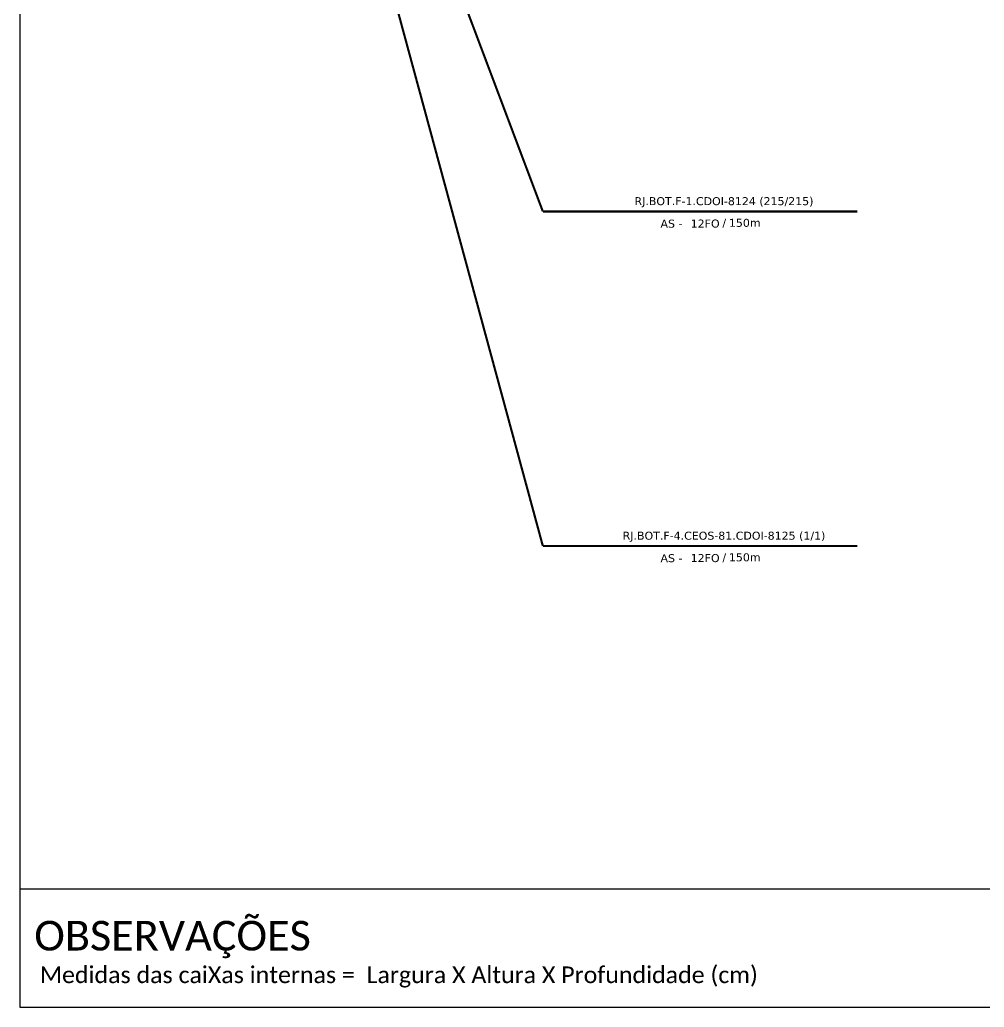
# Model space of a CAD drawing. Extents: x -89 to 1632, y 705 to 1299.
# Drawn here: x -89.3 to 142.7, y 705 to 942.5 of the extents above; entities that cross this region are included whole.
import ezdxf
from ezdxf.enums import TextEntityAlignment as Align

# ---------------------------------------------------------------- set-up
doc = ezdxf.new("R2010")
doc.units = 0
doc.layers.add('40.1-ETIQUETAS', color=1, linetype='Continuous', lineweight=20)
doc.layers.add('CAP a instalar', color=1, linetype='Continuous')
doc.styles.add('siredit', font='verdana.ttf')
doc.styles.add('WMF-Calibri0', font='calibri.ttf')
doc.linetypes.add('FENCELINE1', pattern='A,0.25,-0.1,[133,ltypeshp.shx,S=0.1,R=0,X=-0.1,Y=0],-0.1,1', length=1.45)

# ---------------------------------------------------------------- blocks, each defined once
blk = doc.blocks.new('ETIQUETA_RS5F')
at = {"layer": '40.1-ETIQUETAS', "color": 0, "style": 'siredit'}
blk.add_text('/', height=1.5, dxfattribs=at).set_placement((1.58, -1.95), align=Align.MIDDLE_RIGHT)
for tag, p in [('ETIQUETA_R_PRIMARIA', (1.21, 4.1)), ('ETIQUETA_R_SECUNDARIA', (1.21, 2.1)), ('F_ATIVAS/F_MORTAS', (1.14, -4.24))]:
    blk.add_attdef(tag, text='', height=1.5, dxfattribs=at).set_placement(p, align=Align.MIDDLE_CENTER)
for tag, p in [('TIPO_CABO', (-6.58, -2.12)), ('CAP_CABO', (0.4, -2.09))]:
    blk.add_attdef(tag, text='', height=1.5, dxfattribs=at).set_placement(p, align=Align.MIDDLE_RIGHT)
blk.add_attdef('METROS', text='', height=1.5, dxfattribs=at).set_placement((2.14, -1.95), align=Align.MIDDLE_LEFT)
for tag, p in [('FUSÃO_1', (0.85, -8.39)), ('FUSÃO_2', (0.85, -10.6)), ('FUSÃO_3', (0.85, -12.93)), ('FUSÃO_4', (0.85, -15.14)), ('FUSÃO_5', (0.85, -17.16))]:
    blk.add_attdef(tag, text='', height=1.5, dxfattribs=at).set_placement(p, align=Align.CENTER)

msp = doc.modelspace()

# ---------------------------------------------------------------- linework, layer by layer
msp.add_lwpolyline([(-89.32, 705.02), (749.25, 705.02), (749.25, 1299.02), (-89.32, 1299.02), (-89.32, 705.02)])
at = {"color": 7}
msp.add_lwpolyline([(-89.24, 733.5), (237.71, 733.5), (237.71, 705.02)], dxfattribs=at)
at = {"layer": 'CAP a instalar', "color": 7, "linetype": 'FENCELINE1', "ltscale": 7, "const_width": 0.513}
for points in [[(36.5, 896.42), (-41.27, 1102.79)], [(36.5, 815.96), (-41.27, 1102.79)], [(112.15, 896.42), (36.5, 896.42)], [(112.15, 815.96), (36.5, 815.96)]]:
    msp.add_lwpolyline(points, dxfattribs=at)

# ---------------------------------------------------------------- block references
at = {"layer": '40.1-ETIQUETAS', "color": 7}
ref = msp.add_blockref('ETIQUETA_RS5F', (78.55, 896.2), dxfattribs=dict(at, xscale=1.283039983498747, yscale=1.283039983498747, zscale=1.283039983498747))
ref.add_attrib('ETIQUETA_R_SECUNDARIA', 'RJ.BOT.F-1.CDOI-8124 (215/215)', dxfattribs={"color": 0, "height": 1.9246, "style": 'siredit'}).set_placement((80.07, 898.9), align=Align.MIDDLE_CENTER)
ref.add_attrib('TIPO_CABO', 'AS -', dxfattribs={"color": 0, "height": 1.925, "style": 'siredit'}).set_placement((70.07, 893.49), align=Align.MIDDLE_RIGHT)
ref.add_attrib('CAP_CABO', '12FO', dxfattribs={"color": 0, "height": 1.925, "style": 'siredit'}).set_placement((79.02, 893.51), align=Align.MIDDLE_RIGHT)
ref.add_attrib('METROS', '150m', dxfattribs={"color": 0, "height": 1.925, "style": 'siredit'}).set_placement((81.26, 893.69), align=Align.MIDDLE_LEFT)
ref = msp.add_blockref('ETIQUETA_RS5F', (78.55, 815.74), dxfattribs=dict(at, xscale=1.283039983498747, yscale=1.283039983498747, zscale=1.283039983498747))
ref.add_attrib('ETIQUETA_R_SECUNDARIA', 'RJ.BOT.F-4.CEOS-81.CDOI-8125 (1/1)', dxfattribs={"color": 0, "height": 1.9246, "style": 'siredit'}).set_placement((80.07, 818.44), align=Align.MIDDLE_CENTER)
ref.add_attrib('TIPO_CABO', 'AS -', dxfattribs={"color": 0, "height": 1.925, "style": 'siredit'}).set_placement((70.07, 813.03), align=Align.MIDDLE_RIGHT)
ref.add_attrib('CAP_CABO', '12FO', dxfattribs={"color": 0, "height": 1.925, "style": 'siredit'}).set_placement((79.02, 813.06), align=Align.MIDDLE_RIGHT)
ref.add_attrib('METROS', '150m', dxfattribs={"color": 0, "height": 1.925, "style": 'siredit'}).set_placement((81.26, 813.24), align=Align.MIDDLE_LEFT)

# ---------------------------------------------------------------- texts
at = {"color": 7, "style": 'WMF-Calibri0'}
msp.add_text('OBSERVAÇÕES', height=7.1308, dxfattribs=at).set_placement((-85.83, 718.67))
at = {"color": 7, "insert": (-84.48, 714.83), "char_height": 4, "width": 658.8434, "attachment_point": 1, "style": 'WMF-Calibri0'}
msp.add_mtext('Medidas das caiXas internas =  Largura X Altura X Profundidade (cm)', dxfattribs=at)

doc.saveas('drawing.dxf')
